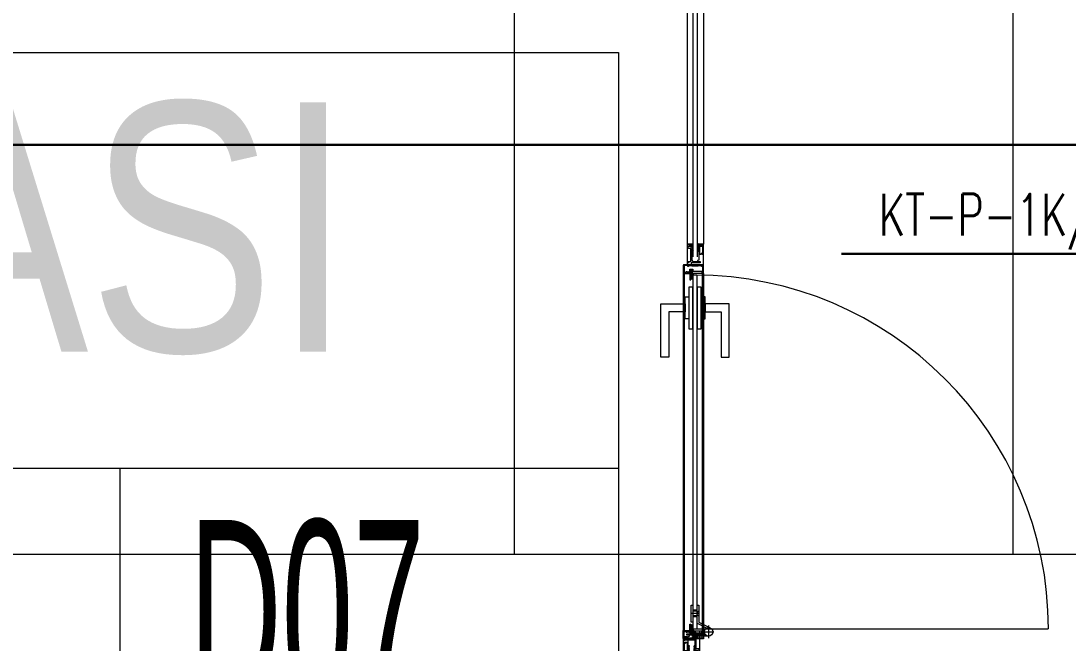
# Model space of a CAD drawing. Extents: x -9058 to 11890, y 0 to 4205.
# Drawn here: x 2313.7 to 2565.6, y 2987.6 to 3137.2 of the extents above; entities that cross this region are included whole.
import ezdxf
from ezdxf.enums import TextEntityAlignment as Align

# ---------------------------------------------------------------- set-up
doc = ezdxf.new("R2010")
doc.units = 0
doc.header["$MEASUREMENT"] = 0
doc.layers.get('0').update_dxf_attribs({"color": 9, "lineweight": 9})
for name, color, linetype, lineweight in [('10', 9, 'Continuous', 9), ('40A', 9, 'Continuous', 9), ('E-KABLO', 7, 'Continuous', 30), ('E-YAZI', 7, 'Continuous', 30), ('M-TEFRIS2-015', 129, 'Continuous', 9), ('M-TEFRIS2-015 @ 20', 129, 'Continuous', 9)]:
    doc.layers.add(name, color=color, linetype=linetype, lineweight=lineweight)
doc.styles.add('Arial', font='arial.ttf', dxfattribs={"height": 2.5})
doc.styles.add('E-YAZI', font='txttw.shx')
doc.styles.add('MuuM_TEXT-STANDART', font='ARIALN.TTF')
pattern_1 = [(45, (3387.24087, 5075.93023), (0.0883883476, -0.0883883476), []), (315, (3387.24087, 5075.93023), (-0.0883883476, -0.0883883476), [])]

# ---------------------------------------------------------------- blocks, each defined once
blk = doc.blocks.new('0a_roomno2')
blk.add_lwpolyline([(30, -16), (0, -16), (0, 0), (30, 0)], close=True)
for points in [[(0, 0), (30, 0)], [(0, -5), (30, -5)], [(18, -5), (18, -16)], [(24, -5), (24, -16)]]:
    blk.add_lwpolyline(points)
at = {"layer": '40A'}
blk.add_lwpolyline([(0, 0), (30, 0)], dxfattribs=at)
at = {"style": 'Arial'}
blk.add_attdef('ODANO', (0, 1.505), '', height=3, dxfattribs=at)
blk.add_attdef('MEKANADI', text='', height=3, dxfattribs=at).set_placement((0.525, -4.75), align=Align.BOTTOM_LEFT)
at = {"style": 'MuuM_TEXT-STANDART', "width": 0.6}
for tag, p in [('YER01', (15, -7)), ('TAVAN01', (20.625, -7)), ('DUVAR01', (26.25, -7)), ('YER02', (15, -10.375)), ('TAVAN02', (20.625, -10.375)), ('DUVAR02', (26.25, -10.375)), ('YER03', (15, -13.75)), ('TAVAN03', (20.625, -13.75)), ('DUVAR03', (26.25, -13.75))]:
    blk.add_attdef(tag, text='', height=2.25, dxfattribs=at).set_placement(p, align=Align.MIDDLE_CENTER)
at = {"style": 'MuuM_TEXT-STANDART'}
blk.add_attdef('M2', text='', height=2.25, dxfattribs=at).set_placement((1.323, -7.805), align=Align.MIDDLE_LEFT)
at = {"style": 'MuuM_TEXT-STANDART', "width": 0.6}
blk.add_attdef('TEMIZTAVANYUKSEKLIGI', text='', height=2.25, dxfattribs=at).set_placement((2.7, -13.162), align=Align.MIDDLE_LEFT)
blk = doc.blocks.new('*U649')
at = {"layer": 'M-TEFRIS2-015 @ 20', "xscale": 20, "yscale": 20, "zscale": 20}
blk.add_blockref('0a_roomno2', (2072.35, 3328.89), dxfattribs=at)
blk = doc.blocks.new('profil')
at = {"layer": '10'}
h = blk.add_hatch(dxfattribs=at)
h.set_pattern_fill('NET', color=256, angle=495, style=0)
h.set_pattern_definition(pattern_1)
h.paths.add_polyline_path([(2783.08, 2903.22), (2783.02, 2903.22), (2782.98, 2903.33), (2782.98, 2903.38), (2783.01, 2903.38), (2783.01, 2903.5), (2782.72, 2903.5), (2782.72, 2903.38), (2782.75, 2903.38), (2782.71, 2903.22), (2782.62, 2903.23), (2782.45, 2902.86), (2782.56, 2902.86), (2782.56, 2902.9), (2782.72, 2903.1, 0.2599), (2782.8, 2902.86), (2783.04, 2902.86, 0.382682)])
h.paths.add_polyline_path([(2782.84, 2903.1), (2783.03, 2903.1, -2.16717)], flags=16)
h = blk.add_hatch(dxfattribs=at)
h.set_pattern_fill('NET', color=256, angle=495, style=0)
h.set_pattern_definition([(45, (3390.96807, 5084.14935), (0.0883883476, -0.0883883476), []), (315, (3390.96807, 5084.14935), (-0.0883883476, -0.0883883476), [])])
h.paths.add_polyline_path([(2784.25, 2903.18), (2784.25, 2902.86), (2783.21, 2902.86), (2783.21, 2903.18)])
h = blk.add_hatch(dxfattribs=at)
h.set_pattern_fill('NET', color=256, angle=495, style=0)
h.set_pattern_definition([(45, (3412.02047, 5081.69331), (0.0883883476, -0.0883883476), []), (315, (3412.02047, 5081.69331), (-0.0883883476, -0.0883883476), [])])
h.paths.add_polyline_path([(2787.7, 2903.43), (2787.7, 2902.36), (2787.52, 2902.36), (2787.52, 2903.43)])
h = blk.add_hatch(dxfattribs=at)
h.set_pattern_fill('NET', color=256, angle=495, style=0)
h.set_pattern_definition(pattern_1)
h.paths.add_polyline_path([(2783.08, 2901.46), (2783.02, 2901.46), (2782.98, 2901.35), (2782.98, 2901.3), (2783.01, 2901.3), (2783.01, 2901.18), (2782.72, 2901.18), (2782.72, 2901.3), (2782.75, 2901.3), (2782.71, 2901.46), (2782.62, 2901.45), (2782.45, 2901.82), (2782.56, 2901.82), (2782.56, 2901.78), (2782.72, 2901.59, -0.2599), (2782.8, 2901.82), (2783.04, 2901.82, -0.382682)])
h.paths.add_polyline_path([(2782.84, 2901.58), (2783.03, 2901.58, 2.16717)], flags=16)
h = blk.add_hatch(dxfattribs=at)
h.set_pattern_fill('NET', color=256, angle=495, style=0)
h.set_pattern_definition([(45, (3390.96807, 5077.64021), (0.0883883476, -0.0883883476), []), (315, (3390.96807, 5077.64021), (-0.0883883476, -0.0883883476), [])])
h.paths.add_polyline_path([(2784.25, 2901.82), (2784.25, 2901.53), (2783.21, 2901.53), (2783.21, 2901.82)])
for points in [[(2782.61, 2903.22), (2782.45, 2902.86)], [(2782.72, 2903.1), (2782.56, 2902.9), (2782.56, 2902.86)], [(2782.99, 2903.5), (2782.72, 2903.5)], [(2784.87, 2903.91), (2785.03, 2903.91), (2785.03, 2904.14), (2782.83, 2904.14), (2782.83, 2903.91), (2783.13, 2903.91), (2783.13, 2903.37), (2785.03, 2903.37)], [(2783.21, 2903.18), (2783.21, 2903.18), (2783.21, 2902.84)], [(2784.25, 2902.84), (2784.25, 2903.18)], [(2785.62, 2903.18), (2785.62, 2901.53)], [(2787.52, 2903.43), (2787.7, 2903.43), (2787.7, 2902.36)], [(2782.62, 2901.45), (2782.45, 2901.82)], [(2782.72, 2901.59), (2782.56, 2901.78), (2782.56, 2901.82)], [(2782.78, 2900.5), (2782.78, 2900.95), (2783.09, 2900.95), (2783.09, 2901.24), (2783.18, 2901.24), (2783.08, 2901.46), (2783.02, 2901.46), (2782.98, 2901.35), (2782.98, 2901.3), (2783.01, 2901.3), (2783.01, 2901.06), (2782.72, 2901.06), (2782.72, 2901.3), (2782.75, 2901.3), (2782.71, 2901.46), (2782.62, 2901.45), (2782.63, 2900.34), (2787.59, 2900.34)], [(2783.01, 2901.18), (2782.72, 2901.18)], [(2783.18, 2901.24), (2783.21, 2901.24), (2783.21, 2901.84)], [(2784.25, 2901.84), (2784.25, 2901.53)], [(2787.52, 2902.36), (2787.7, 2902.36)]]:
    blk.add_lwpolyline(points, dxfattribs=at)
for points in [[(2787.52, 2901.37), (2787.52, 2901.89), (2787.7, 2901.89), (2787.7, 2902.03), (2787.52, 2902.03), (2787.52, 2903.67), (2787.7, 2903.67), (2787.7, 2904.1), (2787.58, 2904.1), (2787.58, 2904.34), (2782.61, 2904.34), (2782.61, 2903.22), (2782.72, 2903.22), (2782.76, 2903.4), (2782.71, 2903.4), (2782.71, 2903.77), (2782.99, 2903.77), (2782.99, 2903.22), (2783.14, 2903.22), (2783.18, 2903.18), (2786.43, 2903.18), (2786.5, 2902.88), (2786.8, 2902.88), (2786.8, 2903.49), (2787.12, 2903.49), (2787.12, 2901.37)], [(2785.67, 2903.32), (2786.35, 2903.32), (2786.35, 2904.02), (2786.42, 2904.06), (2786.42, 2904.14), (2785.61, 2904.14), (2785.61, 2904.01), (2785.67, 2903.95)]]:
    blk.add_lwpolyline(points, close=True, dxfattribs=at)
for points in [[(2783.03, 2903.1), (2782.84, 2903.1, 1)], [(2783.21, 2901.53), (2786.47, 2901.53, 0.414214), (2786.8, 2901.86), (2786.8, 2902.88)], [(2785.03, 2903.37), (2785.03, 2903.79), (2784.87, 2903.79, -1), (2784.87, 2903.91, 1)], [(2787.13, 2900.85), (2787.13, 2900.49), (2782.81, 2900.49), (2782.81, 2900.46, -0.561743), (2782.73, 2900.45, -0.595966), (2782.78, 2900.5, 2.204878)], [(2783.03, 2901.58), (2782.84, 2901.58, -1)], [(2783.09, 2901.24), (2783.21, 2900.66, 0.833203), (2783.52, 2900.66, 0.447088)], [(2783.52, 2900.66), (2783.52, 2901.11, -0.414214), (2783.63, 2901.22), (2786.88, 2901.22), (2786.88, 2900.49)], [(2787.59, 2900.34), (2787.59, 2900.49), (2787.25, 2900.49), (2787.25, 2900.97, 1), (2787.04, 2900.97)], [(2787.04, 2900.97, 0.305404), (2787.13, 2900.85, 5.773092)]]:
    blk.add_lwpolyline(points, format="xyb", dxfattribs=at)
for centre, radius, start, end in [((2782.97, 2903.05), 0.253, 168.6676, 234.1258), ((2782.93, 2903.02), 0.125, 139.5402, 40.4598), ((2782.86, 2903.06), 0.273, 305.9738, 36.4289), ((2782.97, 2901.64), 0.253, 125.8742, 191.3324), ((2782.93, 2901.66), 0.125, 319.5402, 220.4598), ((2782.86, 2901.62), 0.273, 323.5711, 54.0262)]:
    blk.add_arc(centre, radius, start, end, dxfattribs=at)
blk = doc.blocks.new('g-kapı kolu-p')
for points in [[(11.85, 8.21), (-0.95, 8.21), (-0.95, 2.41), (0.95, 2.41), (0.95, 6.31), (11.85, 6.31), (11.85, 8.21)], [(11.85, -8.21), (-0.95, -8.21), (-0.95, -2.41), (0.95, -2.41), (0.95, -6.31), (11.85, -6.31), (11.85, -8.21)]]:
    blk.add_lwpolyline(points)
for points in [[(-5, 0.5), (5, 0.5), (5, 1.5), (-5, 1.5)], [(-2.65, 1.5), (2.65, 1.5), (2.65, 2.41), (-2.65, 2.41)], [(-5, -1.5), (5, -1.5), (5, -0.5), (-5, -0.5)], [(-2.65, -1.5), (2.65, -1.5), (2.65, -2.41), (-2.65, -2.41)]]:
    blk.add_lwpolyline(points, close=True)
blk = doc.blocks.new('*U683')
at = {"layer": 'M-TEFRIS2-015 @ 20'}
ref = blk.add_blockref('0a_roomno2', (1857.47, 3129.66), dxfattribs=dict(at, xscale=20, yscale=20, zscale=20))
ref.add_attrib('MEKANADI', 'SER.DAN.ODASI', dxfattribs={"layer": '0', "height": 60, "style": 'Arial', "width": 0.8}).set_placement((1867.97, 3039.66), align=Align.BOTTOM_LEFT)
ref.add_attrib('DUVAR01', 'D07', dxfattribs={"layer": '0', "height": 45, "style": 'MuuM_TEXT-STANDART', "width": 0.6}).set_placement((2382.47, 2994.66), align=Align.MIDDLE_CENTER)

msp = doc.modelspace()

# ---------------------------------------------------------------- hatches: boundary and pattern name
at = {"layer": 'M-TEFRIS2-015'}
h = msp.add_hatch(dxfattribs=at)
h.set_pattern_fill('NET', color=256, angle=135, style=0)
h.set_pattern_definition([(45, (4756.21431, 3463.48513), (-0.0883883476, 0.0883883476), []), (135, (4756.21431, 3463.48513), (-0.0883883476, -0.0883883476), [])])
h.paths.add_polyline_path([(2475.35, 3075.81), (2475.31, 3075.8), (2475.31, 3075.63, -1), (2475.26, 3075.63), (2475.26, 3076.46), (2475.5, 3076.46), (2475.53, 3076.47), (2475.56, 3076.5), (2475.58, 3076.54), (2475.58, 3076.57), (2475.21, 3076.57), (2475.21, 3076.6), (2475.07, 3076.6), (2475.01, 3076.66), (2475.01, 3076.87), (2475.21, 3076.72), (2475.21, 3076.81), (2475.01, 3077.01), (2475.01, 3077.1), (2475.18, 3076.93), (2475.21, 3076.92), (2475.21, 3077.03), (2475.08, 3077.2), (2475.06, 3077.22), (2475.03, 3077.24), (2474.99, 3077.26), (2474.94, 3077.28), (2475.19, 3077.28), (2475.21, 3077.22), (2475.21, 3077.31), (2474.97, 3077.31), (2474.92, 3077.31), (2474.89, 3077.3), (2474.86, 3077.28), (2474.86, 3075.07), (2474.92, 3075.07), (2475.15, 3075.16), (2475.2, 3075.16), (2475.25, 3075.12), (2475.31, 3075.12), (2475.35, 3075.16)])
h.paths.add_polyline_path([(2474.96, 3075.82), (2475.14, 3075.99), (2475.17, 3075.99), (2475.17, 3075.65), (2475.17, 3075.6), (2475.19, 3075.57), (2475.24, 3075.53), (2475.28, 3075.53), (2475.3, 3075.52), (2475.3, 3075.21, 0.292264), (2474.96, 3075.2)], flags=16)
h.paths.add_polyline_path([(2474.99, 3076.02), (2474.99, 3076.13), (2475.07, 3076.07)], flags=16)
h.paths.add_polyline_path([(2475.1, 3076.1), (2475.01, 3076.23), (2475.01, 3076.46), (2475.16, 3076.46), (2475.16, 3076.13)], flags=16)
h.paths.add_polyline_path([(2474.98, 3076.16), (2474.88, 3076.25), (2474.98, 3076.25)], flags=16)
h = msp.add_hatch(dxfattribs=at)
h.set_pattern_fill('NET', color=256, angle=135, style=0)
h.set_pattern_definition([(315, (3036.35409, 6742.24359), (-0.0883883476, -0.0883883476), []), (225, (3036.35409, 6742.24359), (-0.0883883476, 0.0883883476), [])])
h.paths.add_polyline_path([(2475.44, 2990.63), (2475.52, 2990.63), (2475.55, 2990.61), (2475.58, 2990.59), (2475.6, 2990.55), (2475.6, 2990.52), (2475.6, 2990.51), (2475.21, 2990.51), (2475.21, 2990.48), (2475.07, 2990.48), (2475.01, 2990.42), (2475.01, 2990.21), (2475.21, 2990.36), (2475.21, 2990.27), (2475.01, 2990.07), (2475.01, 2989.98), (2475.18, 2990.16), (2475.21, 2990.16), (2475.21, 2990.06), (2475.08, 2989.88), (2475.06, 2989.86), (2475.03, 2989.84), (2474.99, 2989.83), (2474.94, 2989.8), (2475.19, 2989.8), (2475.21, 2989.86), (2475.21, 2989.77), (2474.97, 2989.77), (2474.92, 2989.77), (2474.89, 2989.78), (2474.86, 2989.8), (2474.86, 2992.01), (2474.92, 2992.01), (2475.15, 2991.92), (2475.2, 2991.92), (2475.25, 2991.96), (2475.31, 2991.96), (2475.35, 2991.92), (2475.35, 2991.27), (2475.31, 2991.28), (2475.31, 2991.45, 1), (2475.26, 2991.45)])
h.paths.add_polyline_path([(2475.33, 2990.59), (2475.29, 2990.6), (2475.27, 2990.62), (2475.26, 2990.65), (2475.25, 2990.69), (2475.23, 2991.49), (2475.22, 2991.47), (2475.21, 2991.09), (2475.19, 2991.08), (2475.17, 2991.06), (2475.16, 2991.05), (2475.16, 2991.02), (2475.16, 2991), (2475.18, 2990.98), (2475.2, 2990.97), (2475.2, 2990.62), (2475.4, 2990.53), (2475.43, 2990.53), (2475.43, 2990.59)], flags=16)
h.paths.add_polyline_path([(2475.16, 2990.95), (2475.01, 2991.05), (2475.01, 2990.62), (2475.16, 2990.62)], flags=16)
h.paths.add_polyline_path([(2475.17, 2991.09), (2475.17, 2991.43), (2475.17, 2991.48), (2475.16, 2991.82, -0.166992), (2474.96, 2991.88), (2474.96, 2991.26), (2475.14, 2991.09)], flags=16)
h.paths.add_polyline_path([(2475.28, 2991.56), (2475.3, 2991.56), (2475.3, 2991.87, -0.10606), (2475.18, 2991.83), (2475.24, 2991.55)], flags=16)

# ---------------------------------------------------------------- linework, layer by layer
at = {"layer": 'E-KABLO', "color": 6, "ltscale": 40}
msp.add_line((2715.24, 3107.4), (2093.74, 3107.4), dxfattribs=at)
at = {"layer": 'E-YAZI'}
msp.add_line((2511.13, 3081.21), (2655.94, 3081.21), dxfattribs=at)
at = {"layer": 'M-TEFRIS2-015'}
for p, q in [((2475.44, 3080.5), (2475.44, 3215.69)), ((2476.44, 3080.5), (2476.44, 3215.69)), ((2473.95, 3213.49), (2473.95, 3083.49)), ((2477.95, 3213.49), (2477.95, 3083.49)), ((2475.05, 3083.49), (2473.95, 3083.49)), ((2473.95, 3083.49), (2473.95, 3078.53)), ((2474.09, 3083.3), (2474.06, 3083.3)), ((2474.09, 3078.99), (2474.09, 3083.3)), ((2474.1, 3083.34), (2474.55, 3083.34)), ((2474.84, 3083.02), (2474.26, 3082.91)), ((2474.27, 3082.59), (2474.72, 3082.59)), ((2474.55, 3083.34), (2474.55, 3083.02)), ((2474.55, 3083.02), (2474.84, 3083.02)), ((2474.66, 3083.11), (2474.66, 3083.4)), ((2474.66, 3083.4), (2474.91, 3083.4)), ((2474.91, 3083.11), (2474.66, 3083.11)), ((2474.8, 3083.4), (2474.78, 3083.39)), ((2474.78, 3083.11), (2474.78, 3083.4)), ((2474.95, 3083.38), (2474.78, 3083.21)), ((2474.95, 3083.13), (2474.78, 3083.3)), ((2474.79, 3083.11), (2474.78, 3083.12)), ((2474.82, 3082.49), (2474.82, 3079.24)), ((2474.84, 3082.94), (2475.06, 3083.04)), ((2474.84, 3083.02), (2474.84, 3082.94)), ((2474.84, 3082.94), (2474.84, 3082.9)), ((2474.84, 3082.9), (2475.44, 3082.9)), ((2475.41, 3083.66), (2474.86, 3083.11)), ((2475.27, 3082.99), (2474.86, 3083.4)), ((2474.91, 3083.36), (2475.06, 3083.41)), ((2474.91, 3083.4), (2474.91, 3083.36)), ((2474.95, 3083.13), (2474.91, 3083.13)), ((2474.91, 3083.13), (2474.91, 3083.11)), ((2475.06, 3083.09), (2474.95, 3083.13)), ((2475.18, 3083.25), (2475.03, 3083.4)), ((2475.18, 3083.26), (2475.03, 3083.1)), ((2475.05, 3083.49), (2475.42, 3083.67)), ((2475.08, 3083.51), (2475.05, 3083.48)), ((2475.06, 3083.41), (2475.05, 3083.49)), ((2475.06, 3083.04), (2475.06, 3083.09)), ((2475.2, 3083.41), (2475.1, 3083.51)), ((2475.19, 3083.08), (2475.11, 3083.01)), ((2475.29, 3082.9), (2475.13, 3082.75)), ((2475.13, 3082.9), (2475.13, 3079.65)), ((2475.42, 3082.86), (2475.13, 3082.57)), ((2475.42, 3082.52), (2475.13, 3082.82)), ((2475.42, 3082.69), (2475.13, 3082.39)), ((2475.42, 3082.35), (2475.13, 3082.64)), ((2475.42, 3082.51), (2475.13, 3082.22)), ((2475.42, 3082.17), (2475.13, 3082.46)), ((2475.42, 3082.33), (2475.13, 3082.04)), ((2475.42, 3081.99), (2475.13, 3082.28)), ((2475.42, 3082.16), (2475.13, 3081.87)), ((2475.37, 3081.87), (2475.13, 3082.11)), ((2475.2, 3081.87), (2475.13, 3081.93)), ((2475.44, 3081.87), (2475.13, 3081.87)), ((2475.18, 3083.09), (2475.18, 3083.28)), ((2475.19, 3083.4), (2475.38, 3083.56)), ((2475.31, 3083.3), (2475.21, 3083.4)), ((2475.3, 3083.49), (2475.22, 3083.57)), ((2475.42, 3082.7), (2475.22, 3082.9)), ((2475.31, 3083.39), (2475.23, 3083.3)), ((2475.42, 3083.14), (2475.27, 3082.99)), ((2475.42, 3081.98), (2475.31, 3081.87)), ((2475.4, 3083.56), (2475.34, 3083.63)), ((2475.39, 3083.04), (2475.35, 3083.09)), ((2475.42, 3083.32), (2475.36, 3083.26)), ((2475.38, 3083.56), (2475.42, 3083.56)), ((2475.42, 3083.19), (2475.38, 3083.23)), ((2475.42, 3082.88), (2475.4, 3082.9)), ((2476.78, 3082.9), (2476.44, 3082.9)), ((2476.44, 3081.87), (2476.78, 3081.87)), ((2476.82, 3083.5), (2476.46, 3083.67)), ((2476.47, 3083.66), (2476.46, 3083.65)), ((2476.47, 3083.56), (2476.46, 3083.56)), ((2476.51, 3083.56), (2476.46, 3083.56)), ((2476.54, 3083.38), (2476.46, 3083.3)), ((2476.5, 3083.17), (2476.46, 3083.21)), ((2476.5, 3083.16), (2476.46, 3083.12)), ((2476.67, 3082.9), (2476.46, 3082.7)), ((2476.49, 3082.9), (2476.46, 3082.87)), ((2476.78, 3082.84), (2476.46, 3082.52)), ((2476.78, 3082.44), (2476.46, 3082.75)), ((2476.78, 3082.66), (2476.46, 3082.34)), ((2476.78, 3082.26), (2476.46, 3082.58)), ((2476.78, 3082.48), (2476.46, 3082.17)), ((2476.78, 3082.08), (2476.46, 3082.4)), ((2476.78, 3082.31), (2476.46, 3081.99)), ((2476.78, 3081.91), (2476.46, 3082.22)), ((2476.64, 3081.87), (2476.46, 3082.05)), ((2476.47, 3081.87), (2476.46, 3081.87)), ((2476.78, 3082.61), (2476.49, 3082.9)), ((2476.56, 3083.29), (2476.5, 3083.35)), ((2476.7, 3083.4), (2476.51, 3083.56)), ((2476.78, 3082.13), (2476.52, 3081.87)), ((2476.59, 3083.61), (2476.53, 3083.54)), ((2476.58, 3083.07), (2476.53, 3083.02)), ((2477.09, 3083.11), (2476.6, 3083.6)), ((2476.69, 3082.99), (2476.61, 3083.06)), ((2476.71, 3083.55), (2476.62, 3083.46)), ((2476.9, 3083.12), (2476.63, 3083.4)), ((2476.83, 3083.49), (2476.65, 3083.31)), ((2476.78, 3082.79), (2476.67, 3082.9)), ((2477.09, 3083.4), (2476.68, 3082.99)), ((2476.78, 3081.95), (2476.69, 3081.87)), ((2476.9, 3083.39), (2476.7, 3083.19)), ((2476.7, 3083.09), (2476.7, 3083.28)), ((2476.82, 3083.03), (2476.7, 3083.14)), ((2476.83, 3082.97), (2476.78, 3082.94)), ((2476.78, 3082.94), (2476.78, 3079.69)), ((2476.78, 3082.9), (2476.78, 3082.9)), ((2477.95, 3083.5), (2476.82, 3083.5)), ((2476.82, 3083.5), (2476.82, 3083.4)), ((2476.82, 3083.4), (2477, 3083.35)), ((2477.38, 3083.13), (2476.83, 3083.13)), ((2476.83, 3083.13), (2476.83, 3082.97)), ((2477.51, 3082.99), (2476.97, 3082.99)), ((2476.97, 3082.99), (2476.97, 3081.09)), ((2477.1, 3083.27), (2476.98, 3083.4)), ((2477.1, 3083.23), (2476.98, 3083.11)), ((2477, 3083.35), (2477, 3083.4)), ((2477, 3083.4), (2477.38, 3083.4)), ((2477.1, 3083.13), (2477.1, 3083.4)), ((2477.38, 3083.4), (2477.38, 3083.13)), ((2477.74, 3083.29), (2477.51, 3083.29)), ((2477.51, 3083.29), (2477.51, 3082.99)), ((2477.74, 3081.09), (2477.74, 3083.29)), ((2477.95, 3078.54), (2477.95, 3083.5)), ((2474.82, 3079.24), (2474.09, 3079.24)), ((2474.45, 3078.99), (2474.09, 3078.99)), ((2477.09, 3079), (2474.97, 3079)), ((2474.97, 3079), (2474.97, 3078.6)), ((2475.46, 3079.32), (2476.49, 3079.32)), ((2476.78, 3079.69), (2476.49, 3079.62)), ((2476.49, 3079.62), (2476.49, 3079.32)), ((2476.49, 3079.32), (2477.09, 3079.32)), ((2476.97, 3081.09), (2477.39, 3081.09)), ((2477.09, 3079.32), (2477.09, 3079)), ((2477.39, 3081.09), (2477.39, 3081.24)), ((2477.51, 3081.24), (2477.51, 3081.09)), ((2477.51, 3081.09), (2477.74, 3081.09)), ((2473.06, 3076.49), (2473.06, 2990.59)), ((2473.28, 3076.49), (2473.28, 2990.59)), ((2474.97, 3078.6), (2475.49, 3078.6)), ((2475.49, 3078.6), (2475.49, 3078.42)), ((2475.49, 3078.42), (2475.63, 3078.42)), ((2475.63, 3078.42), (2475.63, 3078.6)), ((2475.63, 3078.6), (2477.27, 3078.6)), ((2477.27, 3078.6), (2477.27, 3078.42)), ((2477.27, 3078.42), (2477.71, 3078.42)), ((2477.63, 3076.49), (2477.63, 2990.59)), ((2477.71, 3078.42), (2477.71, 3078.54)), ((2477.71, 3078.54), (2477.95, 3078.54)), ((2477.93, 3076.49), (2477.93, 2990.59))]:
    msp.add_line(p, q, dxfattribs=at)
for points in [[(2475.21, 3076.57), (2477.63, 3076.57), (2477.63, 3076.49), (2477.78, 3076.49, 0.414214), (2477.95, 3076.65), (2477.95, 3078.46, 0.414214), (2477.87, 3078.54), (2473.14, 3078.54, 0.414214), (2473.06, 3078.46), (2473.06, 3076.49), (2473.25, 3076.49), (2473.28, 3076.49), (2473.28, 3076.49), (2473.28, 3076.49), (2473.28, 3076.49), (2473.28, 3076.49), (2474.61, 3076.49)], [(2475.21, 3077.03), (2475.08, 3077.2), (2475.06, 3077.22), (2475.03, 3077.24), (2474.99, 3077.26), (2474.94, 3077.28), (2475.19, 3077.28), (2475.21, 3077.22), (2475.21, 3077.31), (2474.97, 3077.31), (2474.92, 3077.31), (2474.89, 3077.3), (2474.86, 3077.28), (2474.86, 3075.07), (2474.92, 3075.07), (2475.15, 3075.16), (2475.2, 3075.16), (2475.25, 3075.12), (2475.31, 3075.12), (2475.35, 3075.16), (2475.35, 3075.81), (2475.31, 3075.8), (2475.31, 3075.63, -1), (2475.26, 3075.63, -1)], [(2474.96, 3075.2), (2474.96, 3075.82), (2475.14, 3075.99), (2475.17, 3075.99), (2475.17, 3075.65), (2475.17, 3075.6), (2475.19, 3075.57), (2475.24, 3075.53), (2475.28, 3075.53), (2475.3, 3075.52), (2475.3, 3075.21, -1)], [(2475.21, 2990.51), (2477.63, 2990.51), (2477.63, 2990.6), (2477.78, 2990.6, -0.414214), (2477.95, 2990.43), (2477.95, 2988.62, -0.414214), (2477.87, 2988.54), (2473.14, 2988.54, -0.414214), (2473.06, 2988.62), (2473.06, 2990.59), (2473.25, 2990.59), (2473.28, 2990.59), (2473.28, 2990.59), (2473.28, 2990.59), (2473.28, 2990.59), (2473.28, 2990.59), (2474.61, 2990.59)], [(2475.21, 2990.06), (2475.08, 2989.88), (2475.06, 2989.86), (2475.03, 2989.84), (2474.99, 2989.83), (2474.94, 2989.8), (2475.19, 2989.8), (2475.21, 2989.86), (2475.21, 2989.77), (2474.97, 2989.77), (2474.92, 2989.77), (2474.89, 2989.78), (2474.86, 2989.8), (2474.86, 2992.01), (2474.92, 2992.01), (2475.15, 2991.92), (2475.2, 2991.92), (2475.25, 2991.96), (2475.31, 2991.96), (2475.35, 2991.92), (2475.35, 2991.27), (2475.31, 2991.28), (2475.31, 2991.45, 1), (2475.26, 2991.45, 1)]]:
    msp.add_lwpolyline(points, format="xyb", dxfattribs=at)
for points in [[(2477.78, 3076.72), (2477.78, 3078.38), (2477.53, 3078.38), (2477.53, 3078.16), (2477.42, 3078.16), (2477.42, 3078.32), (2476.66, 3078.32), (2476.66, 3078.19), (2475.09, 3078.19), (2475.09, 3078.32), (2474.28, 3078.32), (2474.28, 3078.18), (2474.12, 3078.18), (2474.12, 3078.38), (2473.26, 3078.38), (2473.26, 3076.72), (2473.78, 3076.72), (2473.78, 3076.92), (2473.92, 3076.92), (2473.92, 3076.72), (2474.13, 3076.72), (2474.13, 3076.93), (2474.26, 3076.93), (2474.26, 3076.8), (2474.66, 3076.8), (2474.66, 3077.48), (2475.37, 3077.48), (2475.37, 3077.04), (2477.43, 3077.04), (2477.53, 3076.97), (2477.53, 3076.72), (2477.78, 3076.72)], [(2474.61, 3076.49), (2474.61, 3074.95), (2474.86, 3074.95), (2474.86, 3077.31), (2475.21, 3077.31), (2475.21, 3076.57)], [(2475.21, 3076.92), (2475.18, 3076.93), (2475.01, 3077.1), (2475.01, 3077.01), (2475.21, 3076.81)], [(2475.21, 3076.72), (2475.01, 3076.87), (2475.01, 3076.66), (2475.07, 3076.6), (2475.21, 3076.6)], [(2475.26, 3075.63), (2475.26, 3076.46), (2475.5, 3076.46), (2475.53, 3076.47), (2475.56, 3076.5), (2475.58, 3076.54), (2475.58, 3076.57)], [(2474.99, 3076.13), (2475.07, 3076.07), (2474.99, 3076.02), (2474.99, 3076.13)], [(2476.38, 2991.13), (2476.38, 3075.96), (2476.28, 3076.06), (2475.45, 3076.06), (2475.35, 3075.96), (2475.35, 2991.13), (2475.35, 2991.13), (2475.45, 2991.02), (2476.28, 2991.02), (2476.38, 2991.13)], [(2475.35, 2992.6), (2474.95, 2992.6), (2474.95, 2996.68)], [(2474.95, 2996.68), (2475.35, 2996.68)], [(2476.38, 2996.68), (2476.77, 2996.68), (2476.77, 2992.61)], [(2476.94, 2994.67), (2474.95, 2994.67)], [(2476.38, 2995.5), (2475.35, 2995.5)], [(2476.38, 2995.21), (2475.35, 2995.21)], [(2476.38, 2994.13), (2475.35, 2994.13)], [(2476.38, 2993.84), (2475.35, 2993.84)], [(2476.77, 2995.3), (2476.47, 2995.03), (2476.38, 2995.03)], [(2476.77, 2994.04), (2476.47, 2994.31), (2476.38, 2994.31)], [(2474.61, 2990.59), (2474.61, 2992.13), (2474.86, 2992.13), (2474.86, 2989.77), (2475.21, 2989.77), (2475.21, 2990.51)], [(2474.96, 2991.88), (2474.96, 2991.26), (2475.14, 2991.09), (2475.17, 2991.09), (2475.17, 2991.43), (2475.17, 2991.48)], [(2475.16, 2991.82), (2475.16, 2991.82), (2475.17, 2991.48)], [(2475.24, 2991.55), (2475.18, 2991.83), (2475.18, 2991.83)], [(2475.24, 2991.55), (2475.28, 2991.56), (2475.3, 2991.56), (2475.3, 2991.87)], [(2475.26, 2991.45), (2475.44, 2990.63), (2475.52, 2990.63), (2475.55, 2990.61), (2475.58, 2990.59), (2475.6, 2990.55), (2475.6, 2990.52), (2475.6, 2990.51)], [(2475.86, 2991.02), (2560.86, 2991.02)], [(2476.38, 2992.38), (2478.73, 2991.17)], [(2476.77, 2992.61), (2479.49, 2991.21)], [(2479.13, 2991.76), (2479.13, 2988.74)], [(2477.78, 2990.36), (2477.78, 2988.7), (2477.53, 2988.7), (2477.53, 2988.92), (2477.42, 2988.92), (2477.42, 2988.76), (2476.66, 2988.76), (2476.66, 2988.89), (2475.09, 2988.89), (2475.09, 2988.76), (2474.28, 2988.76), (2474.28, 2988.9), (2474.12, 2988.9), (2474.12, 2988.7), (2473.26, 2988.7), (2473.26, 2990.36), (2473.78, 2990.36), (2473.78, 2990.16), (2473.92, 2990.16), (2473.92, 2990.36), (2474.13, 2990.36), (2474.13, 2990.16), (2474.26, 2990.16), (2474.26, 2990.28), (2474.66, 2990.28), (2474.66, 2989.6), (2475.37, 2989.6), (2475.37, 2990.04), (2477.43, 2990.04), (2477.53, 2990.11), (2477.53, 2990.36), (2477.78, 2990.36)], [(2475.21, 2990.36), (2475.01, 2990.21), (2475.01, 2990.42), (2475.07, 2990.48), (2475.21, 2990.48)], [(2475.21, 2990.16), (2475.18, 2990.16), (2475.01, 2989.98), (2475.01, 2990.07), (2475.21, 2990.27)], [(2477.78, 2989.23), (2475.26, 2989.23), (2475.26, 2989.6)], [(2477.43, 2989.71), (2475.37, 2989.71)], [(2475.37, 2989.6), (2477.78, 2989.6)], [(2477.43, 2990.04), (2477.43, 2989.6)], [(2477.64, 2990.25), (2480.4, 2990.25)], [(2477.95, 2989.6), (2478.37, 2989.6)], [(2479.13, 2989.23), (2477.95, 2989.23)]]:
    msp.add_lwpolyline(points, dxfattribs=at)
for points in [[(2474.98, 3076.16), (2474.98, 3076.25), (2474.88, 3076.25)], [(2475.01, 3076.46), (2475.16, 3076.46), (2475.16, 3076.13), (2475.1, 3076.1), (2475.01, 3076.23)], [(2475.01, 2990.62), (2475.16, 2990.62), (2475.16, 2990.95), (2475.01, 2991.05), (2475.01, 2991.05)], [(2475.43, 2990.53), (2475.43, 2990.59), (2475.33, 2990.59), (2475.29, 2990.6), (2475.27, 2990.62), (2475.26, 2990.65), (2475.25, 2990.69), (2475.23, 2991.49), (2475.22, 2991.47), (2475.21, 2991.09), (2475.19, 2991.08), (2475.17, 2991.06), (2475.16, 2991.05), (2475.16, 2991.02), (2475.16, 2991), (2475.18, 2990.98), (2475.2, 2990.97), (2475.2, 2990.62), (2475.4, 2990.53)]]:
    msp.add_lwpolyline(points, close=True, dxfattribs=at)
msp.add_circle((2479.15, 2990.25), 1.02, dxfattribs=at)
for centre, radius, start, end in [((2474.08, 3083.35), 0.0494, 126.9787, 244.278), ((2474.06, 3083.35), 0.0407, 345.0269, 108.2009), ((2474.29, 3082.75), 0.16, 101.2664, 260.471), ((2474.72, 3082.49), 0.102, 0, 90), ((2475.22, 3083.26), 0.273, 233.5711, 324.0262), ((2475.26, 3083.18), 0.125, 229.5402, 130.4598), ((2475.24, 3083.15), 0.253, 35.8742, 101.3324), ((2476.65, 3083.15), 0.253, 78.6676, 144.1258), ((2476.66, 3083.26), 0.273, 215.9738, 306.4289), ((2476.62, 3083.18), 0.125, 49.5402, 310.4598), ((2477.45, 3081.24), 0.0618, 0, 180), ((2475.46, 3079.65), 0.327, 180, 270), ((2475.14, 3074.94), 0.322, 58.8979, 124.0649), ((2475.86, 2991.02), 85.04, 0, 90), ((2475.14, 2992.15), 0.322, 235.9351, 273.857), ((2475.14, 2992.15), 0.322, 276.8856, 301.1021)]:
    msp.add_arc(centre, radius, start, end, dxfattribs=at)

# ---------------------------------------------------------------- block references
at = {"layer": 'M-TEFRIS2-015', "color": 6}
for name in ['*U649', '*U683']:
    msp.add_blockref(name, (0, 0), dxfattribs=at)
at = {"layer": 'M-TEFRIS2-015'}
for name, p, rotation in [('g-kapı kolu-p', (2475.88, 3068.19), 270), ('profil', (5377.4, 202.68), 90)]:
    msp.add_blockref(name, p, dxfattribs=dict(at, rotation=rotation))

# ---------------------------------------------------------------- texts
at = {"layer": 'E-KABLO', "color": 3, "linetype": 'Continuous', "style": 'E-YAZI', "width": 0.7}
msp.add_text('KT-P-1K/K12', height=10, dxfattribs=at).set_placement((2520.14, 3085.59))

doc.saveas('drawing.dxf')
